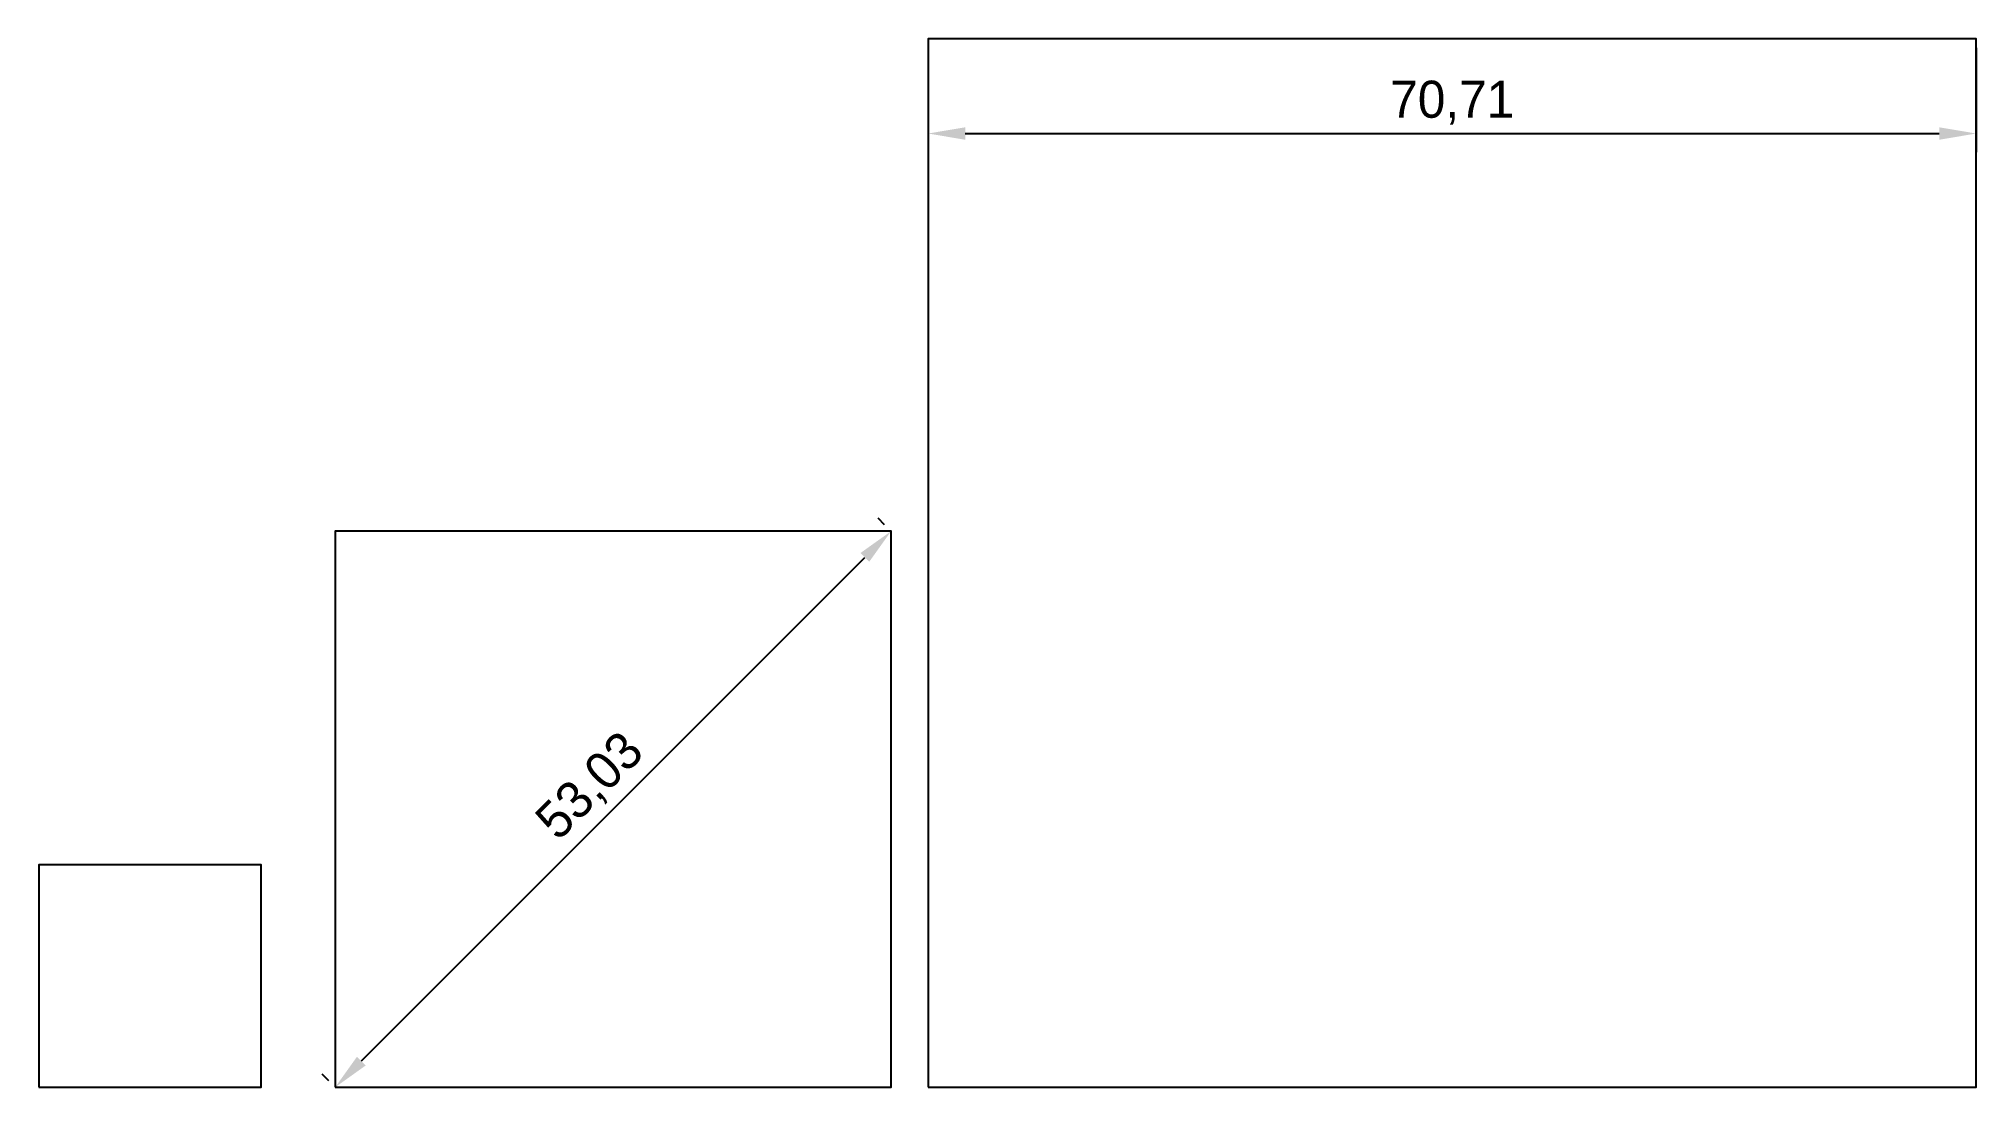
# Model space of a CAD drawing. Header units: millimetres. Extents: x 0 to 131, y 0 to 71.
import ezdxf

# ---------------------------------------------------------------- set-up
doc = ezdxf.new("R2010")
doc.units = ezdxf.units.MM
doc.dimstyles.new('ISO-25', dxfattribs={"dimtxt": 2.5, "dimasz": 2.5, "dimexe": 1.25, "dimexo": 0.625, "dimtad": 1, "dimtxsty": 'Standard', "dimcen": 2.5, "dimadec": 0, "dimazin": 0, "dimtfac": 1, "dimtmove": 0, "dimatfit": 3, "dimfxl": 1, "dimarcsym": 0})

# ---------------------------------------------------------------- blocks, each defined once
blk = doc.blocks.new('*D1')
at = {"color": 0, "lineweight": -2}
for p, q in [((60, 70.09), (60, 63.07)), ((130.71, 70.09), (130.71, 63.07)), ((62.5, 64.32), (128.21, 64.32))]:
    blk.add_line(p, q, dxfattribs=at)
at = {"color": 0}
for points in [[(62.5, 64.74), (62.5, 63.9), (60, 64.32)], [(128.21, 64.74), (128.21, 63.9), (130.71, 64.32)]]:
    blk.add_solid(points, dxfattribs=at)
at = {"layer": 'Defpoints', "color": 0}
for p in [(60, 70.71), (130.71, 70.71), (130.71, 64.32)]:
    blk.add_point(p, dxfattribs=at)
at = {"color": 0, "insert": (95.36, 66.4), "char_height": 2.5, "attachment_point": 5}
blk.add_mtext('70,71', dxfattribs=at)
blk = doc.blocks.new('*D2')
at = {"color": 0, "lineweight": -2}
for p, q in [((57.06, 37.94), (56.62, 38.38)), ((21.77, 1.77), (55.73, 35.73)), ((19.56, 0.44), (19.12, 0.88))]:
    blk.add_line(p, q, dxfattribs=at)
at = {"color": 0}
for points in [[(55.44, 36.03), (56.03, 35.44), (57.5, 37.5)], [(21.47, 2.06), (22.06, 1.47), (20, 0)]]:
    blk.add_solid(points, dxfattribs=at)
at = {"layer": 'Defpoints', "color": 0}
for p in [(57.5, 37.5), (57.5, 37.5), (20, 0)]:
    blk.add_point(p, dxfattribs=at)
at = {"color": 0, "insert": (37.28, 20.22), "char_height": 2.5, "attachment_point": 5, "rotation": 45}
blk.add_mtext('53,03', dxfattribs=at)

msp = doc.modelspace()

# ---------------------------------------------------------------- linework, layer by layer
for points in [[(60, 0), (130.711, 0), (130.711, 70.711), (60, 70.711)], [(20, 0), (57.5, 0), (57.5, 37.5), (20, 37.5)], [(0, 0), (15, 0), (15, 15), (0, 15)]]:
    msp.add_lwpolyline(points, close=True)

# ---------------------------------------------------------------- dimensions: what is measured, and where the dimension line sits
dim = msp.add_linear_dim(base=(130.711, 64.319), p1=(60, 70.711), p2=(130.711, 70.711), dimstyle='ISO-25')
dim.commit()
dim.dimension.update_dxf_attribs({"geometry": '*D1', "text_midpoint": (95.355, 66.402)})
dim = msp.add_aligned_dim(p1=(20, 0), p2=(57.5, 37.5), distance=0, dimstyle='ISO-25')
dim.commit()
dim.dimension.update_dxf_attribs({"geometry": '*D2', "text_midpoint": (37.277, 20.223)})

doc.saveas('drawing.dxf')
